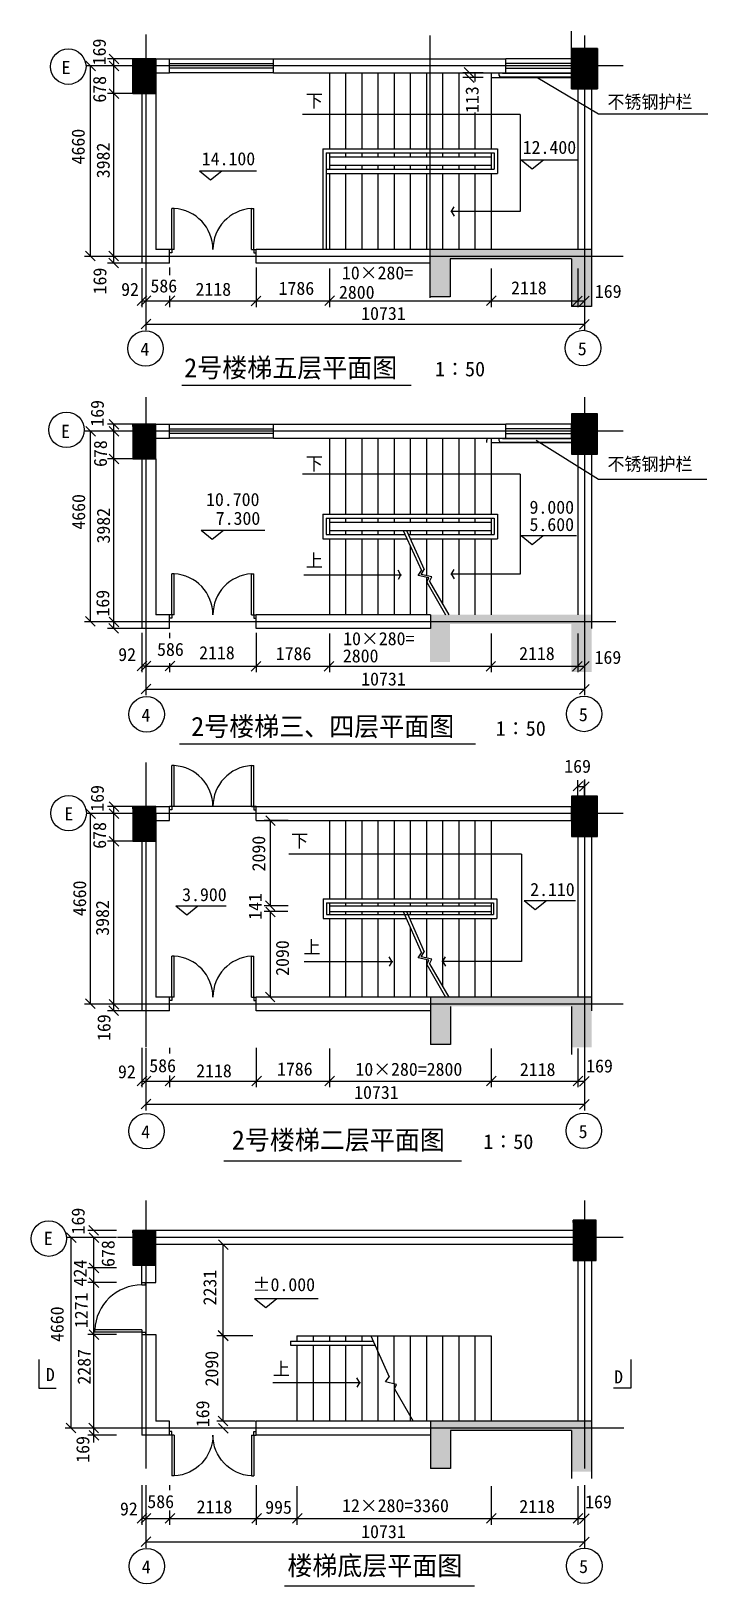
# Model space of a CAD drawing. Header units: metres. Extents: x 564 to 17109, y 3 to 38015.
import ezdxf

# ---------------------------------------------------------------- set-up
doc = ezdxf.new("R2010")
doc.units = ezdxf.units.M
for name, color, linetype in [('1', 7, 'Continuous'), ('2', 42, 'Continuous'), ('3', 161, 'Continuous'), ('T', 165, 'Continuous'), ('WALL', 7, 'Continuous'), ('ZK', 1, 'Continuous'), ('ZX', 5, 'Continuous'), ('柱', 1, 'Continuous')]:
    doc.layers.add(name, color=color, linetype=linetype)
doc.dimstyles.get("Standard").update_dxf_attribs({"dimtxt": 2.5, "dimasz": 2.5, "dimexe": 1.25, "dimexo": 0.625, "dimtad": 1, "dimcen": 2.5, "dimazin": 3, "dimtfac": 1, "dimtmove": 0, "dimatfit": 3})

# ---------------------------------------------------------------- blocks, each defined once
blk = doc.blocks.new('M09')
for p, q in [((-860, 60), (-900, 60)), ((-860, 0), (-900, 0)), ((-860, 0), (-860, 60)), ((-80, 0), (-80, -820)), ((-80, 0), (-40, 0)), ((-40, 0), (-40, 60)), ((-40, 60), (0, 60)), ((-40, 0), (0, 0)), ((-40, 0), (-40, -820)), ((-80, -820), (-40, -820))]:
    blk.add_line(p, q)
blk.add_arc((-40, 0), 820, 180, 267.2)
blk = doc.blocks.new('M15')
for p, q in [((-1460, 60), (-1500, 60)), ((-1460, 0), (-1500, 0)), ((-1460, 0), (-1460, 60)), ((-1420, 0), (-1460, 0)), ((-1460, 0), (-1460, -710)), ((-1420, 0), (-1420, -710)), ((-80, 0), (-40, 0)), ((-80, 0), (-80, -710)), ((-40, 60), (0, 60)), ((-40, 0), (-40, 60)), ((-40, 0), (-40, -710)), ((-40, 0), (0, 0)), ((-1420, -710), (-1460, -710)), ((-80, -710), (-40, -710))]:
    blk.add_line(p, q)
for centre, start, end in [((-1460, 0), 273.23, 0), ((-40, 0), 180, 266.77)]:
    blk.add_arc(centre, 710, start, end)
blk = doc.blocks.new('DIMBLK')
at = {"layer": 'T', "color": 158}
blk.add_lwpolyline([(-247.7, -243.56), (224.18, 227.25)], dxfattribs=at)
blk = doc.blocks.new('_CLOSEDFILLED')
at = {"color": 0, "linetype": 'BYBLOCK'}
blk.add_solid([(-1, 0), (0, 0), (-1, 0)], dxfattribs=at)
blk = doc.blocks.new('*D1')
for p, q in [((11705.57, 28009.98), (11705.32, 28009.98)), ((11705.82, 28066.46), (11705.82, 28009.98)), ((11705.82, 27953.5), (11705.82, 28009.98)), ((11705.82, 28009.98), (11705.82, 28009.98)), ((11706.07, 28009.98), (11706.32, 28009.98))]:
    blk.add_line(p, q)
at = {"layer": 'Defpoints'}
for p in [(11705.82, 28066.46), (11705.82, 28009.98), (11705.82, 27953.5)]:
    blk.add_point(p, dxfattribs=at)
at = {"layer": 'T', "xscale": 0.25, "yscale": 0.25}
blk.add_blockref('_CLOSEDFILLED', (11705.82, 28009.98), dxfattribs=at)
at = {"layer": 'T', "xscale": 0.25, "yscale": 0.25, "rotation": 180}
blk.add_blockref('_CLOSEDFILLED', (11705.82, 28009.98), dxfattribs=at)
at = {"layer": 'T', "insert": (11705.82, 28011.105), "char_height": 1, "attachment_point": 5}
blk.add_mtext('0', dxfattribs=at)

msp = doc.modelspace()

# ---------------------------------------------------------------- hatches: boundary and pattern name
at = {"layer": 'WALL'}
h = msp.add_hatch(dxfattribs=at)
h.set_pattern_fill('SOLID')
h.paths.add_polyline_path([(10805.79, 32450.54), (13770.99, 32450.54), (13770.99, 31277.82), (14265.19, 31277.82), (14265.19, 32676.46), (10325.71, 32676.46), (10311.59, 32676.46), (10311.59, 31518.62), (10805.79, 31518.62)])
h = msp.add_hatch(dxfattribs=at)
h.set_pattern_fill('SOLID')
h.paths.add_polyline_path([(10805.79, 23519.82), (13770.99, 23519.82), (13770.99, 22347.1), (14265.19, 22347.1), (14265.19, 23745.74), (10325.71, 23745.74), (10311.59, 23745.74), (10311.59, 22587.9), (10805.79, 22587.9)])
h = msp.add_hatch(dxfattribs=at)
h.set_pattern_fill('SOLID')
h.paths.add_polyline_path([(14265.19, 14397.8), (10325.71, 14397.8), (10325.71, 13239.96), (10819.91, 13239.96), (10819.91, 14171.88), (13770.99, 14171.88), (13770.99, 13166.74), (14265.19, 13166.74)])
h = msp.add_hatch(dxfattribs=at)
h.set_pattern_fill('SOLID')
h.paths.add_polyline_path([(14265.19, 4030.26), (10325.71, 4030.26), (10325.71, 2872.42), (10819.91, 2872.42), (10819.91, 3804.34), (13770.99, 3804.34), (13770.99, 2799.2), (14265.19, 2799.2)])
at = {"layer": '柱'}
h = msp.add_hatch(dxfattribs=at)
h.set_pattern_fill('SOLID')
h.paths.add_polyline_path([(3611.65, 37336.06), (3046.85, 37336.06), (3046.85, 36488.86), (3611.65, 36488.86)])
h = msp.add_hatch(dxfattribs=at)
h.set_pattern_fill('SOLID')
h.paths.add_polyline_path([(14413.45, 37590.22), (13778.05, 37590.22), (13778.05, 36601.82), (14413.45, 36601.82)])
h = msp.add_hatch(dxfattribs=at)
h.set_pattern_fill('SOLID')
h.paths.add_polyline_path([(14413.45, 28659.5), (13778.05, 28659.5), (13778.05, 27671.1), (14413.45, 27671.1)])
h = msp.add_hatch(dxfattribs=at)
h.set_pattern_fill('SOLID')
h.paths.add_polyline_path([(3611.65, 28405.34), (3046.85, 28405.34), (3046.85, 27558.14), (3611.65, 27558.14)])
h = msp.add_hatch(dxfattribs=at)
h.set_pattern_fill('SOLID')
h.paths.add_polyline_path([(3611.65, 19057.4), (3046.85, 19057.4), (3046.85, 18210.2), (3611.65, 18210.2)])
h = msp.add_hatch(dxfattribs=at)
h.set_pattern_fill('SOLID')
h.paths.add_polyline_path([(14413.45, 19311.56), (13778.05, 19311.56), (13778.05, 18323.16), (14413.45, 18323.16)])
h = msp.add_hatch(dxfattribs=at)
h.set_pattern_fill('SOLID')
h.paths.add_polyline_path([(14378.15, 8944.02), (13813.35, 8944.02), (13813.35, 7955.62), (14378.15, 7955.62)])
h = msp.add_hatch(dxfattribs=at)
h.set_pattern_fill('SOLID')
h.paths.add_polyline_path([(3611.65, 8689.86), (3046.85, 8689.86), (3046.85, 7842.66), (3611.65, 7842.66)])

# ---------------------------------------------------------------- linework, layer by layer
for p, q in [((4679.61, 34596.44), (6073.56, 34596.44)), ((4679.61, 34596.44), (4951.56, 34376.33)), ((4951.56, 34376.33), (5223.43, 34596.44)), ((12542.63, 34869.86), (13912.1, 34869.86)), ((12542.63, 34869.86), (12814.57, 34649.74)), ((12814.57, 34649.74), (13086.45, 34869.86)), ((4721.78, 25813.16), (6276.96, 25813.16)), ((4721.78, 25813.16), (4993.72, 25593.05)), ((4993.72, 25593.05), (5265.59, 25813.16)), ((12540.58, 25684.74), (13894.34, 25684.74)), ((12540.58, 25684.74), (12812.52, 25464.63)), ((12812.52, 25464.63), (13084.39, 25684.74)), ((12616.84, 16758.59), (13871.24, 16758.59)), ((12616.84, 16758.59), (12888.78, 16538.47)), ((12888.78, 16538.47), (13160.65, 16758.59)), ((4099.53, 16626.79), (5334.71, 16626.79)), ((4099.53, 16626.79), (4371.48, 16406.67)), ((4371.48, 16406.67), (4643.35, 16626.79)), ((6027.16, 7025.73), (6299.1, 6805.61)), ((6027.16, 7025.73), (7582.35, 7025.73)), ((6299.1, 6805.61), (6570.98, 7025.73))]:
    msp.add_line(p, q)
at = {"layer": '1'}
for p, q in [((3611.65, 37336.06), (3950.53, 37336.06)), ((3950.53, 36997.18), (3950.53, 37336.06)), ((6492.13, 37336.06), (12168.37, 37336.06)), ((6492.13, 36997.18), (6492.13, 37336.06)), ((12168.37, 36997.18), (12168.37, 37336.06)), ((13778.05, 37336.06), (13778.05, 37336.06)), ((13778.05, 36997.18), (13778.05, 37336.06)), ((3272.77, 37166.62), (3272.77, 32337.58)), ((3611.65, 37166.62), (3611.65, 32676.46)), ((3611.65, 36997.18), (3950.53, 36997.18)), ((6492.13, 36997.18), (12168.37, 36997.18)), ((13778.05, 36997.18), (13778.05, 36997.18)), ((13926.31, 37166.62), (13926.31, 32676.46)), ((14265.19, 37166.62), (14265.19, 31277.82)), ((3950.53, 32337.58), (3272.77, 32337.58)), ((3950.53, 32676.46), (3611.65, 32676.46)), ((3950.53, 32337.58), (3950.53, 32676.46)), ((10325.71, 32676.46), (6068.53, 32676.46)), ((6068.53, 32337.58), (6068.53, 32676.46)), ((10325.71, 32337.58), (6068.53, 32337.58)), ((10311.59, 32676.46), (10311.59, 31518.62)), ((14265.19, 32676.46), (10325.71, 32676.46)), ((13770.99, 32450.54), (10805.79, 32450.54)), ((10805.79, 32450.54), (10805.79, 31518.62)), ((13770.99, 32450.54), (13770.99, 31277.82)), ((10805.79, 31518.62), (10311.59, 31518.62)), ((14265.19, 31277.82), (13770.99, 31277.82)), ((3611.65, 28405.34), (3950.53, 28405.34)), ((3950.53, 28066.46), (3950.53, 28405.34)), ((6492.13, 28405.34), (12168.37, 28405.34)), ((6492.13, 28066.46), (6492.13, 28405.34)), ((12168.37, 28066.46), (12168.37, 28405.34)), ((13778.05, 28066.46), (13778.05, 28405.34)), ((13778.05, 28405.34), (13778.05, 28405.34)), ((3611.65, 28066.46), (3950.53, 28066.46)), ((6492.13, 28066.46), (12168.37, 28066.46)), ((13778.05, 28066.46), (13778.05, 28066.46)), ((3272.77, 27558.14), (3272.77, 23406.86)), ((3611.65, 27558.14), (3611.65, 23745.74)), ((13926.31, 27671.1), (13926.31, 23745.74)), ((14265.19, 27671.1), (14265.19, 23406.86)), ((3950.53, 23745.74), (3611.65, 23745.74)), ((3950.53, 23406.86), (3950.53, 23745.74)), ((10325.71, 23745.74), (6068.53, 23745.74)), ((6068.53, 23406.86), (6068.53, 23745.74)), ((10325.71, 23745.74), (10325.71, 23406.86)), ((3950.53, 23406.86), (3272.77, 23406.86)), ((10325.71, 23406.86), (6068.53, 23406.86)), ((3604.59, 19057.4), (3950.53, 19057.4)), ((3950.53, 18718.52), (3950.53, 19057.4)), ((6068.53, 19057.4), (13778.05, 19057.4)), ((6068.53, 18718.52), (6068.53, 19057.4)), ((13778.05, 18718.52), (13778.05, 19057.4)), ((13778.05, 18718.52), (13778.05, 19057.4)), ((13778.05, 19057.4), (13778.05, 19057.4)), ((3272.77, 18887.96), (3272.77, 14058.92)), ((3611.65, 18887.96), (3611.65, 14397.8)), ((3611.65, 18718.52), (3950.53, 18718.52)), ((6068.53, 18718.52), (13778.05, 18718.52)), ((13778.05, 18718.52), (13778.05, 18718.52)), ((13926.31, 18887.96), (13926.31, 14397.8)), ((14265.19, 18887.96), (14265.19, 14058.92)), ((3950.53, 14397.8), (3611.65, 14397.8)), ((3950.53, 14058.92), (3950.53, 14397.8)), ((10325.71, 14397.8), (6068.53, 14397.8)), ((6068.53, 14058.92), (6068.53, 14397.8)), ((14265.19, 14397.8), (10325.71, 14397.8)), ((10325.71, 14397.8), (10325.71, 14058.92)), ((10325.71, 14397.8), (10325.71, 13239.96)), ((10819.91, 14171.88), (10819.91, 13239.96)), ((13770.99, 14171.88), (13770.99, 12994.22)), ((3950.53, 14058.92), (3272.77, 14058.92)), ((10325.71, 14058.92), (6068.53, 14058.92)), ((10819.91, 13239.96), (10325.71, 13239.96)), ((13813.35, 8689.86), (3611.65, 8689.86)), ((13813.35, 8350.98), (3611.65, 8350.98)), ((13926.31, 7983.86), (13926.31, 4030.26)), ((14265.19, 7983.86), (14265.19, 2626.68)), ((3272.77, 7419.06), (3272.77, 7842.66)), ((3611.65, 7419.06), (3611.65, 7842.66)), ((3272.77, 7419.06), (3611.65, 7419.06)), ((3272.77, 6148.26), (3272.77, 6148.26)), ((3272.77, 6148.26), (3272.77, 3691.38)), ((3272.77, 6148.26), (3611.65, 6148.26)), ((3611.65, 6148.26), (3611.65, 4030.26)), ((3950.53, 4030.26), (3611.65, 4030.26)), ((3950.53, 3691.38), (3950.53, 4030.26)), ((10325.71, 4030.26), (6068.53, 4030.26)), ((6068.53, 3691.38), (6068.53, 4030.26)), ((14265.19, 4030.26), (10325.71, 4030.26)), ((10325.71, 4030.26), (10325.71, 2872.42)), ((13770.99, 3804.34), (10819.91, 3804.34)), ((10819.91, 3804.34), (10819.91, 2872.42)), ((13770.99, 3804.34), (13770.99, 2626.68)), ((3950.53, 3691.38), (3272.77, 3691.38)), ((10325.71, 3691.38), (6068.53, 3691.38)), ((10819.91, 2872.42), (10325.71, 2872.42))]:
    msp.add_line(p, q, dxfattribs=at)
for points in [[(3046.85, 37336.06), (3611.65, 37336.06), (3611.65, 36488.86), (3046.85, 36488.86)], [(13778.05, 37590.22), (14413.45, 37590.22), (14413.45, 36601.82), (13778.05, 36601.82)]]:
    msp.add_lwpolyline(points, close=True, dxfattribs=at)
at = {"layer": '2'}
for p, q in [((3950.53, 37336.06), (6492.13, 37336.06)), ((13778.05, 37336.06), (12168.37, 37336.06)), ((6492.13, 36997.18), (3950.53, 36997.18)), ((7854.71, 36997.18), (7854.71, 35138.36)), ((8250.07, 36997.18), (8250.07, 35138.36)), ((8645.43, 36997.18), (8645.43, 35138.36)), ((9040.79, 36997.18), (9040.79, 35138.36)), ((9436.15, 36997.18), (9436.15, 35138.36)), ((9831.51, 36997.18), (9831.51, 35138.36)), ((10226.87, 36997.18), (10226.87, 35138.36)), ((10622.23, 36997.18), (10622.23, 35138.36)), ((11017.59, 36997.18), (11017.59, 35138.36)), ((11412.95, 36997.18), (11412.95, 36784.82)), ((11808.31, 36997.18), (11808.31, 35138.36)), ((11808.31, 36884.22), (13778.05, 36884.22)), ((12168.37, 36997.18), (13778.05, 36997.18)), ((11412.95, 36027.16), (11412.95, 35138.36)), ((7696.56, 35138.36), (11966.45, 35138.36)), ((7696.56, 35138.36), (7696.56, 32676.46)), ((7775.64, 35037.85), (11887.38, 35037.85)), ((7775.64, 35037.85), (7775.64, 32676.46)), ((7854.71, 35037.85), (7854.71, 34635.79)), ((8250.07, 35037.85), (8250.07, 34937.33)), ((8645.43, 35037.85), (8645.43, 34937.33)), ((9040.79, 35037.85), (9040.79, 34937.33)), ((9436.15, 35037.85), (9436.15, 34937.33)), ((9831.51, 35037.85), (9831.51, 34937.33)), ((10226.87, 35037.85), (10226.87, 34937.33)), ((10622.23, 35037.85), (10622.23, 34937.33)), ((11017.59, 35037.85), (11017.59, 34937.33)), ((11412.95, 35037.85), (11412.95, 34937.33)), ((11808.31, 35037.85), (11808.31, 34937.33)), ((11887.38, 35037.85), (11887.38, 34635.79)), ((11966.45, 35138.36), (11966.45, 34535.27)), ((7775.64, 34635.79), (11887.38, 34635.79)), ((7854.71, 34937.33), (11808.31, 34937.33)), ((7854.71, 34736.3), (11808.31, 34736.3)), ((8250.07, 34736.3), (8250.07, 34635.79)), ((8645.43, 34736.3), (8645.43, 34635.79)), ((9040.79, 34736.3), (9040.79, 34635.79)), ((9436.15, 34736.3), (9436.15, 34635.79)), ((9831.51, 34736.3), (9831.51, 34635.79)), ((10226.87, 34736.3), (10226.87, 34635.79)), ((10622.23, 34736.3), (10622.23, 34635.79)), ((11017.59, 34736.3), (11017.59, 34635.79)), ((11412.95, 34736.3), (11412.95, 34635.79)), ((11808.31, 34937.33), (11808.31, 34736.3)), ((11808.31, 34736.3), (11808.31, 34635.79)), ((7775.64, 34535.27), (11966.45, 34535.27)), ((7854.71, 34535.27), (7854.71, 32676.46)), ((8250.07, 34535.27), (8250.07, 32676.46)), ((8645.43, 34535.27), (8645.43, 32676.46)), ((9040.79, 34535.27), (9040.79, 32676.46)), ((9436.15, 34535.27), (9436.15, 32676.46)), ((9831.51, 34535.27), (9831.51, 32676.46)), ((10226.87, 34535.27), (10226.87, 32676.46)), ((10622.23, 34535.27), (10622.23, 32676.46)), ((11017.59, 34535.27), (11017.59, 32676.46)), ((11412.95, 34535.27), (11412.95, 32676.46)), ((11808.31, 34535.27), (11808.31, 32676.46)), ((3950.53, 28405.34), (6492.13, 28405.34)), ((13778.05, 28405.34), (12168.37, 28405.34)), ((6492.13, 28066.46), (3950.53, 28066.46)), ((7854.71, 28066.46), (7854.71, 26207.65)), ((8250.07, 28066.46), (8250.07, 26207.65)), ((8645.43, 28066.46), (8645.43, 26207.65)), ((9040.79, 28066.46), (9040.79, 26207.65)), ((9436.15, 28066.46), (9436.15, 26207.65)), ((9831.51, 28066.46), (9831.51, 26207.65)), ((10226.87, 28066.46), (10226.87, 26207.65)), ((10622.23, 28066.46), (10622.23, 26207.65)), ((11017.59, 28066.46), (11017.59, 26207.65)), ((11412.95, 28066.46), (11412.95, 26207.65)), ((11808.31, 28066.46), (11808.31, 26207.65)), ((11808.31, 27953.5), (13778.05, 27953.5)), ((12168.37, 28066.46), (13778.05, 28066.46)), ((7696.56, 26207.65), (11966.45, 26207.65)), ((7696.56, 26207.65), (7696.56, 25604.56)), ((7775.64, 26107.13), (11887.38, 26107.13)), ((7775.64, 26107.13), (7775.64, 25705.07)), ((7854.71, 26107.13), (7854.71, 25705.07)), ((7854.71, 26006.62), (11808.31, 26006.62)), ((8250.07, 26107.13), (8250.07, 26006.62)), ((8645.43, 26107.13), (8645.43, 26006.62)), ((9040.79, 26107.13), (9040.79, 26006.62)), ((9436.15, 26107.13), (9436.15, 26006.62)), ((9831.51, 26107.13), (9831.51, 26006.62)), ((10226.87, 26107.13), (10226.87, 26006.62)), ((10622.23, 26107.13), (10622.23, 26006.62)), ((11017.59, 26107.13), (11017.59, 26006.62)), ((11412.95, 26107.13), (11412.95, 26006.62)), ((11808.31, 26107.13), (11808.31, 26006.62)), ((11808.31, 26006.62), (11808.31, 25805.59)), ((11887.38, 26107.13), (11887.38, 25705.07)), ((11966.45, 26207.65), (11966.45, 25604.56)), ((7696.56, 25604.56), (9752.52, 25604.56)), ((7775.64, 25705.07), (9706.86, 25705.07)), ((7854.71, 25805.59), (11808.31, 25805.59)), ((7854.71, 25604.56), (7854.71, 23745.74)), ((8250.07, 25805.59), (8250.07, 25705.07)), ((8250.07, 25604.56), (8250.07, 23745.74)), ((8645.43, 25805.59), (8645.43, 25705.07)), ((8645.43, 25604.56), (8645.43, 23745.74)), ((9040.79, 25805.59), (9040.79, 25705.07)), ((9040.79, 25604.56), (9040.79, 23745.74)), ((9436.15, 25805.59), (9436.15, 25705.07)), ((9436.15, 25604.56), (9436.15, 23745.74)), ((9661.21, 25805.59), (10104.93, 24828.63)), ((9739.96, 25805.59), (10174.3, 24849.27)), ((9785.61, 25705.07), (11887.38, 25705.07)), ((9831.26, 25604.56), (11966.45, 25604.56)), ((9831.51, 25805.59), (9831.51, 25705.07)), ((10226.87, 25805.59), (10226.87, 25705.07)), ((10226.87, 25604.56), (10226.87, 24703.93)), ((10622.23, 25805.59), (10622.23, 25705.07)), ((10622.23, 25604.56), (10622.23, 24006.77)), ((11017.59, 25805.59), (11017.59, 25705.07)), ((11017.59, 25604.56), (11017.59, 23745.74)), ((11412.95, 25805.59), (11412.95, 25705.07)), ((11412.95, 25604.56), (11412.95, 23745.74)), ((11808.31, 25805.59), (11808.31, 25705.07)), ((11808.31, 25604.56), (11808.31, 23745.74)), ((9831.51, 25430.64), (9831.51, 23745.74)), ((10022.08, 24705.07), (10104.93, 24828.63)), ((10096.75, 24733.6), (10174.3, 24849.27)), ((10360.57, 24673.44), (10096.75, 24733.6)), ((10285.9, 24644.92), (10022.08, 24705.07)), ((10226.87, 24658.38), (10226.87, 23745.74)), ((10236.44, 24539.08), (10285.9, 24644.92)), ((10236.44, 24539.08), (10692.95, 23745.74)), ((10306.6, 24557.97), (10360.57, 24673.44)), ((10306.6, 24557.97), (10771.7, 23745.74)), ((6068.53, 19057.4), (3950.53, 19057.4)), ((7854.71, 18718.52), (7854.71, 16799.88)), ((8250.07, 18718.52), (8250.07, 16799.88)), ((8645.43, 18718.52), (8645.43, 16799.88)), ((9040.79, 18718.52), (9040.79, 16799.88)), ((9436.15, 18718.52), (9436.15, 16799.88)), ((9831.51, 18718.52), (9831.51, 16799.88)), ((10226.87, 18718.52), (10226.87, 16799.88)), ((10622.23, 18718.52), (10622.23, 16799.88)), ((11017.59, 18718.52), (11017.59, 16799.88)), ((11412.95, 18718.52), (11412.95, 16799.88)), ((11808.31, 18718.52), (11808.31, 16799.88)), ((7705.04, 16799.88), (11945.27, 16799.88)), ((7705.04, 16799.88), (7705.04, 16316.45)), ((11945.27, 16799.88), (11945.27, 16316.45)), ((7784.11, 16699.36), (11866.2, 16699.36)), ((7784.11, 16699.36), (7784.11, 16416.96)), ((7784.11, 16416.96), (9706.86, 16416.96)), ((7854.71, 16699.36), (11808.31, 16699.36)), ((7854.71, 16699.36), (7854.71, 16487.56)), ((7854.71, 16699.36), (7854.71, 16628.76)), ((7854.71, 16628.76), (11808.31, 16628.76)), ((7854.71, 16487.56), (11808.31, 16487.56)), ((7854.71, 16487.56), (7854.71, 16416.96)), ((7854.71, 16416.96), (11808.31, 16416.96)), ((8250.07, 16699.36), (8250.07, 16628.76)), ((8250.07, 16487.56), (8250.07, 16416.96)), ((8645.43, 16699.36), (8645.43, 16628.76)), ((8645.43, 16487.56), (8645.43, 16416.96)), ((9040.79, 16699.36), (9040.79, 16628.76)), ((9040.79, 16487.56), (9040.79, 16416.96)), ((9436.15, 16699.36), (9436.15, 16628.76)), ((9436.15, 16487.56), (9436.15, 16416.96)), ((9661.21, 16487.56), (10104.93, 15480.69)), ((9739.96, 16487.56), (10174.3, 15501.33)), ((9785.61, 16416.96), (11866.2, 16416.96)), ((9831.51, 16699.36), (9831.51, 16628.76)), ((9831.51, 16487.56), (9831.51, 16416.96)), ((10226.87, 16699.36), (10226.87, 16628.76)), ((10226.87, 16487.56), (10226.87, 16416.96)), ((10622.23, 16699.36), (10622.23, 16628.76)), ((10622.23, 16487.56), (10622.23, 16416.96)), ((11017.59, 16699.36), (11017.59, 16628.76)), ((11017.59, 16487.56), (11017.59, 16416.96)), ((11412.95, 16699.36), (11412.95, 16628.76)), ((11412.95, 16487.56), (11412.95, 16416.96)), ((11808.31, 16699.36), (11808.31, 16628.76)), ((11808.31, 16628.76), (11808.31, 16487.56)), ((11808.31, 16487.56), (11808.31, 16416.96)), ((11866.2, 16699.36), (11866.2, 16416.96)), ((7705.04, 16316.45), (9752.52, 16316.45)), ((7854.71, 16316.45), (7854.71, 14397.8)), ((8250.07, 16316.45), (8250.07, 14397.8)), ((8645.43, 16316.45), (8645.43, 14397.8)), ((9040.79, 16316.45), (9040.79, 14397.8)), ((9436.15, 16316.45), (9436.15, 14397.8)), ((9831.26, 16316.45), (11945.27, 16316.45)), ((9831.51, 16082.7), (9831.51, 14397.8)), ((10226.87, 16316.45), (10226.87, 15355.99)), ((10622.23, 16316.45), (10622.23, 14658.83)), ((11017.59, 16316.45), (11017.59, 14397.8)), ((11412.95, 16316.45), (11412.95, 14397.8)), ((11808.31, 16316.45), (11808.31, 14397.8)), ((10022.08, 15357.13), (10104.93, 15480.69)), ((10285.9, 15296.98), (10022.08, 15357.13)), ((10096.75, 15385.66), (10174.3, 15501.33)), ((10360.57, 15325.5), (10096.75, 15385.66)), ((10226.87, 15310.44), (10226.87, 14397.8)), ((10236.44, 15191.14), (10285.9, 15296.98)), ((10306.6, 15210.03), (10360.57, 15325.5)), ((10306.6, 15210.03), (10771.7, 14397.8)), ((10236.44, 15191.14), (10692.95, 14397.8)), ((7063.99, 6120.02), (8870.49, 6120.02)), ((7063.99, 6120.02), (7063.99, 5989.59)), ((7459.35, 6120.02), (7459.35, 5989.59)), ((7854.71, 6120.02), (7854.71, 5989.59)), ((8250.07, 6120.02), (8250.07, 5989.59)), ((8645.43, 6120.02), (8645.43, 5989.59)), ((8870.49, 6120.02), (11808.31, 6120.02)), ((8870.49, 6120.02), (9314.21, 5113.15)), ((9040.79, 5715.16), (9040.79, 6120.02)), ((9436.15, 4942.9), (9436.15, 6120.02)), ((9831.51, 6120.02), (9831.51, 4153.17)), ((10226.87, 6120.02), (10226.87, 4030.26)), ((10622.23, 6120.02), (10622.23, 4030.26)), ((11017.59, 6120.02), (11017.59, 4030.26)), ((11412.95, 6120.02), (11412.95, 4030.26)), ((11808.31, 6120.02), (11808.31, 4030.26)), ((6905.84, 5989.59), (6905.84, 5889.08)), ((6905.84, 5989.59), (8927.97, 5989.59)), ((6905.84, 5889.08), (8972.27, 5889.08)), ((7063.99, 5889.08), (7063.99, 4030.26)), ((7459.35, 5889.08), (7459.35, 4030.26)), ((7854.71, 5889.08), (7854.71, 4030.26)), ((8250.07, 5889.08), (8250.07, 4030.26)), ((8645.43, 5889.08), (8645.43, 4030.26)), ((9040.79, 5715.16), (9040.79, 4030.26)), ((9231.36, 4989.59), (9314.21, 5113.15)), ((9495.18, 4929.44), (9231.36, 4989.59)), ((9436.15, 4942.9), (9436.15, 4030.26)), ((9445.72, 4823.6), (9495.18, 4929.44)), ((9445.72, 4823.6), (9902.23, 4030.26)), ((9831.51, 4153.17), (9831.51, 4030.26))]:
    msp.add_line(p, q, dxfattribs=at)
at = {"layer": '3'}
for p, q in [((3950.53, 37223.1), (6492.13, 37223.1)), ((6492.13, 37110.14), (3950.53, 37110.14)), ((11999.31, 36997.18), (11999.31, 36940.7)), ((12041.67, 36898.34), (13778.05, 36898.34)), ((12083.65, 36983.06), (12083.65, 36997.18)), ((12083.65, 36983.06), (13778.05, 36983.06)), ((13778.05, 37223.1), (12168.37, 37223.1)), ((12168.37, 37110.14), (13778.05, 37110.14)), ((12909.86, 36898.34), (14437.79, 35989.98)), ((12520.1, 35972.63), (7200.81, 35972.63)), ((12520.1, 35972.63), (12520.1, 33605.5)), ((14437.79, 35989.98), (17108.9, 35989.98)), ((10845.41, 33605.5), (10820.96, 33605.5)), ((12520.1, 33605.5), (10820.96, 33605.5)), ((10836.24, 33596.68), (10906.84, 33718.96)), ((10836.24, 33614.33), (10906.84, 33492.04)), ((3950.53, 28292.38), (6492.13, 28292.38)), ((6492.13, 28179.42), (3950.53, 28179.42)), ((13778.05, 28292.38), (12168.37, 28292.38)), ((12168.37, 28179.42), (13778.05, 28179.42)), ((11999.31, 28066.46), (11999.31, 28009.98)), ((12041.67, 27967.62), (13778.05, 27967.62)), ((12083.65, 28052.34), (12083.65, 28066.46)), ((12083.65, 28052.34), (13778.05, 28052.34)), ((12909.86, 28014.27), (14437.79, 27059.27)), ((12520.1, 27186), (7200.81, 27186)), ((12520.1, 27186), (12520.1, 24735.56)), ((14437.79, 27059.27), (17083.74, 27059.27)), ((7227.63, 24718.61), (9621.19, 24718.61)), ((9605.91, 24709.79), (9535.31, 24832.07)), ((9605.91, 24727.44), (9535.31, 24605.16)), ((9596.74, 24718.61), (9621.19, 24718.61)), ((10845.41, 24735.56), (10820.96, 24735.56)), ((12520.1, 24735.56), (10820.96, 24735.56)), ((10836.24, 24726.73), (10906.84, 24849.02)), ((10836.24, 24744.38), (10906.84, 24622.1)), ((12555.4, 17895.02), (6866.11, 17895.02)), ((12555.4, 17895.02), (12555.4, 15270.9)), ((7237.21, 15270.9), (9406.57, 15270.9)), ((9391.28, 15262.08), (9320.68, 15384.36)), ((9391.28, 15279.73), (9320.68, 15157.45)), ((9382.11, 15270.9), (9406.57, 15270.9)), ((10630.79, 15270.9), (10606.33, 15270.9)), ((12555.4, 15270.9), (10606.33, 15270.9)), ((10621.62, 15262.08), (10692.22, 15384.36)), ((10621.62, 15279.73), (10692.22, 15157.45)), ((6470.75, 4973.03), (8615.85, 4973.03)), ((8600.56, 4964.21), (8529.96, 5086.49)), ((8600.56, 4981.86), (8529.96, 4859.58)), ((8591.39, 4973.03), (8615.85, 4973.03))]:
    msp.add_line(p, q, dxfattribs=at)
for centre in [(12041.67, 36940.7), (12041.67, 28009.98)]:
    msp.add_arc(centre, 42.36, 180, 270, dxfattribs=at)
at = {"layer": 'T'}
for p, q in [((13778.05, 36601.82), (13778.05, 38014.82)), ((3272.77, 37336.06), (2433.88, 37336.06)), ((2583.88, 37167.12), (2583.88, 37335.56)), ((3272.77, 37166.62), (1905.7, 37166.62)), ((2019.08, 32507.52), (2019.08, 37166.12)), ((3272.77, 37166.62), (2433.88, 37166.62)), ((2583.88, 36489.36), (2583.88, 37166.12)), ((11611.01, 36997.18), (11122.02, 36997.18)), ((11611.01, 36884.22), (11122.02, 36884.22)), ((11272.02, 36997.68), (11272.02, 36998.18)), ((11272.02, 36883.72), (11272.02, 36883.22)), ((3272.77, 36488.86), (2433.88, 36488.86)), ((2583.88, 32507.52), (2583.88, 36488.36)), ((3272.77, 32507.02), (1869.08, 32507.02)), ((3272.77, 32507.02), (2433.88, 32507.02)), ((3272.77, 32337.58), (2433.88, 32337.58)), ((2583.88, 32338.08), (2583.88, 32506.52)), ((3272.77, 32214.93), (3272.77, 31267.69)), ((3364.55, 32233.58), (3364.55, 30702.89)), ((3364.55, 32233.58), (3364.55, 31267.69)), ((3950.53, 32233.58), (3950.53, 32044.89)), ((6068.53, 32233.58), (6068.53, 31267.69)), ((7854.71, 32213.84), (7854.71, 31267.69)), ((7854.71, 32213.84), (7854.71, 31267.69)), ((11808.31, 32213.84), (11808.31, 31267.69)), ((11808.31, 32213.84), (11808.31, 31267.69)), ((13926.31, 32213.84), (13926.31, 31267.69)), ((14095.75, 32233.58), (14095.75, 31267.69)), ((14095.75, 32233.58), (14095.75, 30702.89)), ((3273.27, 31417.69), (3364.05, 31417.69)), ((3365.05, 31417.69), (3950.03, 31417.69)), ((3950.53, 31544.24), (3950.53, 31267.69)), ((3951.03, 31417.69), (6068.03, 31417.69)), ((6069.03, 31417.69), (7854.21, 31417.69)), ((7855.21, 31417.69), (11807.81, 31417.69)), ((11808.81, 31417.69), (13925.81, 31417.69)), ((13926.81, 31417.69), (14095.25, 31417.69)), ((3365.05, 30852.89), (14095.25, 30852.89)), ((4245.55, 29361.8), (9853.89, 29361.8)), ((3272.77, 28235.9), (1869.08, 28235.9)), ((2019.08, 23576.8), (2019.08, 28235.4)), ((3272.77, 28405.34), (2433.88, 28405.34)), ((3272.77, 28235.9), (2433.88, 28235.9)), ((2583.88, 28236.4), (2583.88, 28404.84)), ((2583.88, 27558.64), (2583.88, 28235.4)), ((3272.77, 27558.14), (2433.88, 27558.14)), ((2583.88, 23576.8), (2583.88, 27557.64)), ((3272.77, 23576.3), (1869.08, 23576.3)), ((3272.77, 23576.3), (2433.88, 23576.3)), ((2583.88, 23407.36), (2583.88, 23575.8)), ((3272.77, 23406.86), (2433.88, 23406.86)), ((3272.77, 23304.81), (3272.77, 22341.36)), ((3364.55, 23307.25), (3364.55, 21776.56)), ((3950.53, 23307.25), (3950.53, 23173.74)), ((6068.53, 23307.25), (6068.53, 22341.36)), ((7854.71, 23287.51), (7854.71, 22341.36)), ((7854.71, 23287.51), (7854.71, 22341.36)), ((11808.31, 23287.51), (11808.31, 22341.36)), ((11808.31, 23287.51), (11808.31, 22341.36)), ((13926.31, 23287.51), (13926.31, 22341.36)), ((14095.75, 23307.25), (14095.75, 21776.56)), ((14095.75, 23307.25), (14095.75, 22341.36)), ((3364.05, 22491.36), (3273.27, 22491.36)), ((3365.05, 22491.36), (3950.03, 22491.36)), ((3950.53, 22559.75), (3950.53, 22341.36)), ((3951.03, 22491.36), (6068.03, 22491.36)), ((6069.03, 22491.36), (7854.21, 22491.36)), ((7855.21, 22491.36), (11807.81, 22491.36)), ((11808.81, 22491.36), (13925.81, 22491.36)), ((13926.81, 22491.36), (14095.25, 22491.36)), ((3365.05, 21926.56), (14095.25, 21926.56)), ((4194.05, 20592.83), (11424.01, 20592.83)), ((13926.31, 18866.98), (13926.31, 19700.52)), ((13926.81, 19550.52), (14095.25, 19550.52)), ((14095.75, 18866.98), (14095.75, 19700.52)), ((3272.77, 19057.4), (2433.88, 19057.4)), ((2583.88, 18888.46), (2583.88, 19056.9)), ((3272.77, 18887.96), (1912.79, 18887.96)), ((2019.08, 14228.86), (2019.08, 18887.46)), ((3272.77, 18887.96), (2433.88, 18887.96)), ((2583.88, 18210.7), (2583.88, 18887.46)), ((6851.23, 18718.52), (6262.51, 18718.52)), ((6412.51, 16629.26), (6412.51, 18718.02)), ((3272.77, 18210.2), (2433.88, 18210.2)), ((2583.88, 14228.86), (2583.88, 18209.7)), ((6851.23, 16628.76), (6262.51, 16628.76)), ((6839.23, 16487.56), (6262.51, 16487.56)), ((6412.51, 16629.26), (6412.51, 16629.76)), ((6412.51, 14398.3), (6412.51, 16487.06)), ((6412.51, 16487.06), (6412.51, 16486.56)), ((3272.77, 14228.36), (1869.08, 14228.36)), ((3272.77, 14228.36), (2433.88, 14228.36)), ((2583.88, 14059.42), (2583.88, 14227.86)), ((6735.42, 14397.8), (6262.51, 14397.8)), ((3272.77, 14058.92), (2433.88, 14058.92)), ((14095.75, 13713.67), (14095.75, 12192.52)), ((3272.77, 13158.41), (3272.77, 12192.52)), ((3364.55, 13158.41), (3364.55, 11627.72)), ((3364.55, 13158.41), (3364.55, 12192.52)), ((3364.55, 13158.41), (3364.55, 12192.52)), ((3950.53, 13158.41), (3950.53, 13016.11)), ((6068.53, 13158.41), (6068.53, 12192.52)), ((6068.53, 13158.41), (6068.53, 12192.52)), ((7854.71, 13138.67), (7854.71, 12192.52)), ((7854.71, 13138.67), (7854.71, 12192.52)), ((11808.31, 13138.67), (11808.31, 12192.52)), ((11808.31, 13138.67), (11808.31, 12192.52)), ((13926.31, 13138.67), (13926.31, 12192.52)), ((14095.75, 13158.41), (14095.75, 11627.72)), ((3273.27, 12342.52), (3364.05, 12342.52)), ((3365.05, 12342.52), (3950.03, 12342.52)), ((3950.53, 12478.78), (3950.53, 12192.52)), ((3951.03, 12342.52), (6068.03, 12342.52)), ((6069.03, 12342.52), (7854.21, 12342.52)), ((7855.21, 12342.52), (11807.81, 12342.52)), ((11808.81, 12342.52), (13925.81, 12342.52)), ((13926.81, 12342.52), (14095.25, 12342.52)), ((3365.05, 11777.72), (14095.25, 11777.72)), ((5276.14, 10398.61), (11082.64, 10398.61)), ((2597.31, 8520.42), (1433.69, 8520.42)), ((1543.44, 3861.32), (1543.44, 8519.92)), ((2654.02, 8689.86), (1950.09, 8689.86)), ((2654.02, 8520.42), (1950.09, 8520.42)), ((2100.09, 8690.36), (2100.09, 8690.86)), ((2100.09, 7843.16), (2100.09, 8519.92)), ((2100.09, 8519.92), (2100.09, 8519.42)), ((5986.09, 8350.98), (5107.06, 8350.98)), ((5257.06, 6120.52), (5257.06, 8350.48)), ((2654.02, 7777.08), (1950.09, 7777.08)), ((2100.09, 7419.56), (2100.09, 7842.16)), ((2654.02, 7419.06), (1950.09, 7419.06)), ((2100.09, 6148.76), (2100.09, 7418.56)), ((2654.02, 6148.26), (1950.09, 6148.26)), ((2100.09, 3510.58), (2100.09, 6147.76)), ((5986.09, 6120.02), (5107.06, 6120.02)), ((5257.06, 4030.76), (5257.06, 6119.52)), ((751.56, 5540.5), (751.56, 4834.5)), ((15224.09, 5540.5), (15224.09, 4834.5)), ((751.56, 4834.5), (1175.16, 4834.5)), ((15224.09, 4834.5), (14800.49, 4834.5)), ((2597.31, 3860.82), (1393.44, 3860.82)), ((2654.02, 3860.82), (1950.09, 3860.82)), ((2100.09, 3861.32), (2100.09, 3861.82)), ((6048.74, 4030.26), (5107.06, 4030.26)), ((6068.53, 3860.82), (5107.06, 3860.82)), ((5257.06, 4030.76), (5257.06, 4031.26)), ((5257.06, 3860.32), (5257.06, 3859.82)), ((2654.02, 3691.38), (1950.09, 3691.38)), ((2100.09, 3690.88), (2100.09, 3690.38)), ((3272.77, 2463.03), (3272.77, 1497.4)), ((3364.55, 2463.29), (3364.55, 932.6)), ((3950.53, 2463.29), (3950.53, 2339.56)), ((6068.53, 2463.29), (6068.53, 1497.4)), ((7063.99, 2443.55), (7063.99, 1497.4)), ((7063.99, 2443.55), (7063.99, 1497.4)), ((11808.31, 2443.55), (11808.31, 1497.4)), ((11808.31, 2443.55), (11808.31, 1497.4)), ((13926.31, 2443.55), (13926.31, 1497.4)), ((14095.04, 2463.29), (14095.04, 1497.4)), ((14095.75, 2463.29), (14095.75, 932.6)), ((3364.05, 1647.4), (3273.27, 1647.4)), ((3365.05, 1647.4), (3950.03, 1647.4)), ((3950.53, 1843.78), (3950.53, 1497.4)), ((3951.03, 1647.4), (6068.03, 1647.4)), ((6069.03, 1647.4), (7063.49, 1647.4)), ((7064.49, 1647.4), (11807.81, 1647.4)), ((11808.81, 1647.4), (13925.81, 1647.4)), ((13926.1, 1647.4), (14094.54, 1647.4)), ((3365.05, 1082.6), (14095.25, 1082.6)), ((6754.99, 2.64), (11406.99, 2.64))]:
    msp.add_line(p, q, dxfattribs=at)
for centre in [(1472.61, 37145.52), (3362.36, 30256.29), (14055.81, 30265.44), (1428.86, 28265.95), (3388.49, 21311.21), (14081.94, 21320.35), (1480.84, 18894.83), (3383.29, 11118.86), (14076.74, 11128), (997.5, 8493.26), (3394.33, 485.3), (14087.78, 494.44)]:
    msp.add_circle(centre, 433.69, dxfattribs=at)
at = {"layer": 'ZK'}
for points in [[(3611.65, 37336.06), (3046.85, 37336.06), (3046.85, 36488.86), (3611.65, 36488.86)], [(14413.45, 37590.22), (13778.05, 37590.22), (13778.05, 36601.82), (14413.45, 36601.82)], [(14413.45, 28659.5), (13778.05, 28659.5), (13778.05, 27671.1), (14413.45, 27671.1)], [(3611.65, 28405.34), (3046.85, 28405.34), (3046.85, 27558.14), (3611.65, 27558.14)], [(3611.65, 19057.4), (3046.85, 19057.4), (3046.85, 18210.2), (3611.65, 18210.2)], [(14413.45, 19311.56), (13778.05, 19311.56), (13778.05, 18323.16), (14413.45, 18323.16)], [(14378.15, 8944.02), (13813.35, 8944.02), (13813.35, 7955.62), (14378.15, 7955.62)], [(3611.65, 8689.86), (3046.85, 8689.86), (3046.85, 7842.66), (3611.65, 7842.66)]]:
    msp.add_lwpolyline(points, close=True, dxfattribs=at)
at = {"layer": 'ZX'}
for p, q in [((3364.55, 37933.16), (3364.55, 31491.2)), ((10311.59, 37904.92), (10311.59, 31491.2)), ((14095.75, 37904.92), (14095.75, 31491.2)), ((15037.27, 37166.62), (1964.98, 37166.62)), ((15037.27, 32507.02), (1964.98, 32507.02)), ((3364.55, 29062.92), (3364.55, 23311.27)), ((14095.75, 29062.92), (14095.75, 23294.46)), ((15037.27, 28235.9), (1859.16, 28235.9)), ((14862.19, 23576.3), (2470.47, 23576.3)), ((3364.55, 20132.79), (3364.55, 13183.34)), ((14095.75, 19720.4), (14095.75, 13183.34)), ((15037.27, 18887.96), (1952.52, 18887.96)), ((15037.27, 14228.36), (1964.98, 14228.36)), ((3364.55, 9422.06), (3364.55, 2873.38)), ((14095.75, 9422.06), (14095.75, 2873.38)), ((15037.27, 8520.42), (2675.15, 8520.42)), ((15052.98, 3860.82), (2646.6, 3860.82))]:
    msp.add_line(p, q, dxfattribs=at)

# ---------------------------------------------------------------- block references
at = {"layer": '3', "xscale": 1.41, "yscale": 1.41, "zscale": 1.41}
for name, p, rotation in [('M15', (3950.53, 32676.46), 180), ('M15', (3950.53, 23745.74), 180), ('M15', (3950.53, 19057.4), 180), ('M15', (3950.53, 14397.8), 180), ('M09', (3272.77, 6148.26), 270)]:
    msp.add_blockref(name, p, dxfattribs=dict(at, rotation=rotation))
at = {"layer": '3', "xscale": -1.41, "yscale": 1.41, "zscale": 1.41}
msp.add_blockref('M15', (3950.53, 3691.38), dxfattribs=at)
at = {"layer": 'T', "xscale": 0.5, "yscale": 0.5, "zscale": 0.5}
for p, rotation in [((2019.08, 37166.62), 90), ((2583.88, 37336.06), 90), ((2583.88, 37166.62), 90), ((11272.02, 36997.18), 270), ((11272.02, 36884.22), 90), ((2583.88, 36488.86), 90), ((2019.08, 32507.02), 270), ((2583.88, 32507.02), 270), ((2583.88, 32337.58), 270), ((3272.77, 31417.69), 180), ((3364.55, 31417.69), 180), ((3950.53, 31417.69), 180), ((7854.71, 31417.69), 180), ((11808.31, 31417.69), 180), ((3364.55, 30852.89), 180), ((2583.88, 28405.34), 90), ((2019.08, 28235.9), 90), ((2583.88, 28235.9), 90), ((2583.88, 27558.14), 90), ((2019.08, 23576.3), 270), ((2583.88, 23576.3), 90), ((2583.88, 23406.86), 270), ((3272.77, 22491.36), 180), ((3364.55, 22491.36), 180), ((3950.53, 22491.36), 180), ((3364.55, 21926.56), 180), ((13926.31, 19550.52), 180), ((2583.88, 19057.4), 90), ((2019.08, 18887.96), 90), ((2583.88, 18887.96), 90), ((6412.51, 18718.52), 90), ((2583.88, 18210.2), 90), ((6412.51, 16628.76), 270), ((6412.51, 16628.76), 270), ((6412.51, 16487.56), 90), ((6412.51, 16487.56), 90), ((6412.51, 14397.8), 270), ((2019.08, 14228.36), 270), ((2583.88, 14058.92), 270), ((2583.88, 14228.36), 90), ((3272.77, 12342.52), 180), ((3364.55, 12342.52), 180), ((3950.53, 12342.52), 180), ((6068.53, 12342.52), 180), ((7854.71, 12342.52), 180), ((11808.31, 12342.52), 180), ((13926.31, 12342.52), 180), ((3364.55, 11777.72), 180), ((2100.09, 8689.86), 270), ((1543.44, 8520.42), 90), ((2100.09, 8520.42), 90), ((2100.09, 8520.42), 90), ((5257.06, 8350.98), 90), ((2100.09, 7777.08), 90), ((2100.09, 7419.06), 90), ((2100.09, 6148.26), 90), ((5257.06, 6120.02), 270), ((5257.06, 6120.02), 90), ((1543.44, 3860.82), 270), ((2100.09, 3860.82), 270), ((2100.09, 3691.38), 90), ((5257.06, 4030.26), 270), ((5257.06, 4030.26), 270), ((5257.06, 3860.82), 90), ((3272.77, 1647.4), 180), ((3364.55, 1647.4), 180), ((3950.53, 1647.4), 180), ((6068.53, 1647.4), 180), ((7063.99, 1647.4), 180), ((11808.31, 1647.4), 180), ((13925.6, 1647.4), 180), ((3364.55, 1082.6), 180)]:
    msp.add_blockref('DIMBLK', p, dxfattribs=dict(at, rotation=rotation))
for p in [(6068.53, 31417.69), (13926.31, 31417.69), (14095.75, 31417.69), (14095.75, 30852.89), (6068.53, 22491.36), (7854.71, 22491.36), (11808.31, 22491.36), (13926.31, 22491.36), (14095.75, 22491.36), (14095.75, 21926.56), (14095.75, 19550.52), (14095.75, 12342.52), (14095.75, 11777.72), (14095.04, 1647.4), (14095.75, 1082.6)]:
    msp.add_blockref('DIMBLK', p, dxfattribs=at)

# ---------------------------------------------------------------- texts
for s, p in [('169', (2389.99, 37178.47)), ('678', (2395.69, 36265.45)), ('113', (11504.17, 36013.46)), ('4660', (1874.07, 34755.98)), ('3982', (2485.39, 34417.42)), ('169', (2403.79, 31578.9)), ('169', (2341.33, 28343.02)), ('678', (2416.93, 27358.81)), ('4660', (1884.29, 25825.27)), ('3982', (2490.42, 25486.7)), ('169', (2475.3, 23701.81)), ('169', (2340.93, 18929.83)), ('678', (2396.4, 18023.8)), ('2090', (6286.81, 17471.29)), ('4660', (1908.67, 16376.83)), ('3982', (2467.53, 15897.21)), ('141', (6200.47, 16286.66)), ('2090', (6867.14, 14917.24)), ('169', (2504.49, 13325.47)), ('169', (1872.32, 8596.2)), ('678', (2605.09, 7800.54)), ('424', (1920.56, 7324.75)), ('2231', (5092.79, 6860.09)), ('1271', (1950.06, 6303.7)), ('4660', (1358.67, 5965.14)), ('2287', (2018.83, 4924.34)), ('2090', (5138.77, 4878.65)), ('169', (4918.19, 3883.22)), ('169', (1987.45, 3013.78))]:
    msp.add_text(s, height=320, rotation=90).set_placement(p)
for s, p in [('586', (3481.35, 31625.98)), ('10×280=', (8162.68, 31944.18)), ('92', (2765.31, 31540.07)), ('2118', (4582.75, 31542.92)), ('1786', (6613.82, 31566.46)), ('2800', (8089.72, 31470.21)), ('2118', (12297.48, 31578.16)), ('169', (14345.85, 31492.49)), ('10731', (8633.02, 30953.34)), ('4', (3234.95, 30078.88)), ('5', (13928.4, 30088.03)), ('10×280=', (8192.85, 23001.79)), ('92', (2693.69, 22613.74)), ('586', (3643.16, 22739.13)), ('2118', (4671.7, 22657.02)), ('1786', (6544.74, 22635.76)), ('2800', (8185.08, 22580.94)), ('2118', (12494.17, 22638.96)), ('169', (14337.87, 22544.59)), ('10731', (8633.02, 22015.63)), ('4', (3261.08, 21133.8)), ('5', (13954.53, 21142.94)), ('169', (13597.42, 19882.45)), ('92', (2687.46, 12413.69)), ('586', (3452.97, 12561.86)), ('2118', (4599.45, 12436.81)), ('1786', (6574.51, 12480.06)), ('10×280=2800', (8492.48, 12474.21)), ('2118', (12511.47, 12468.38)), ('169', (14132.67, 12554.87)), ('10731', (8460.94, 11909.41)), ('4', (3255.88, 10941.45)), ('5', (13949.33, 10950.59)), ('E', (876.24, 8339.11)), ('92', (2735.96, 1725.93)), ('586', (3405.74, 1904.79)), ('2118', (4610.68, 1775.95)), ('995', (6286.66, 1767.26)), ('12×280=3360', (8165.13, 1805.86)), ('2118', (12498.33, 1786.1)), ('169', (14107.48, 1898.77)), ('10731', (8633.02, 1170.23)), ('4', (3266.92, 307.89)), ('5', (13960.37, 317.03))]:
    msp.add_text(s, height=320).set_placement(p)
at = {"layer": 'T'}
for s, height, p in [('E', 320, (1309.89, 36965.27)), ('下', 320, (7281.19, 36153.98)), ('不锈钢护栏', 320, (14652.27, 36123.24)), ('14.100', 320, (4735.68, 34734.26)), ('12.400', 320, (12581.91, 35013.31)), ('2号楼梯五层平面图', 470, (4305.21, 29549.4)), ('1∶50', 360, (10437.27, 29574.03)), ('E', 320, (1295.77, 28068.8)), ('下', 320, (7281.19, 27281.48)), ('不锈钢护栏', 320, (14652.27, 27269.42)), ('10.700', 320, (4840.35, 26403.75)), ('7.300', 320, (5077.84, 25943.55)), ('9.000', 320, (12748.25, 26215.65)), ('5.600', 320, (12748.25, 25792.65)), ('上', 320, (7281.19, 24907.67)), ('2号楼梯三、四层平面图', 470, (4476.44, 20780.44)), ('1∶50', 360, (11921.24, 20786.08)), ('E', 320, (1377.17, 18720.86)), ('下', 320, (6922.54, 18061)), ('2.110', 320, (12763.88, 16869.5)), ('3.900', 320, (4256.09, 16744.01)), ('上', 320, (7223.62, 15460.42)), ('2号楼梯二层平面图', 470, (5470.08, 10670.51)), ('1∶50', 360, (11617.65, 10684.36)), ('%%p0.000', 320, (5981.46, 7208.92)), ('D', 320, (924.75, 5008.09)), ('上', 320, (6474.94, 5148)), ('D', 320, (14816.14, 4953.06)), ('楼梯底层平面图', 470, (6828.27, 264.11))]:
    msp.add_text(s, height=height, dxfattribs=at).set_placement(p)

# ---------------------------------------------------------------- dimensions: what is measured, and where the dimension line sits
dim = msp.add_linear_dim(base=(11705.82, 28009.98), p1=(11705.82, 27953.5), p2=(11705.82, 28066.46), dimstyle='Standard', dxfattribs=at)
dim.commit()
dim.dimension.update_dxf_attribs({"geometry": '*D1', "text_midpoint": (11705.82, 28011.105)})

doc.saveas('drawing.dxf')
